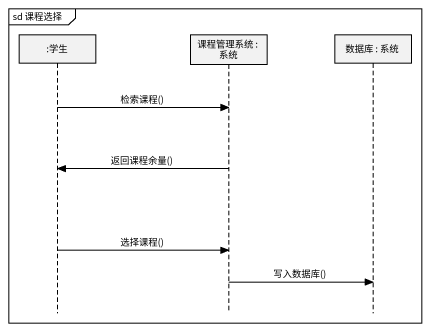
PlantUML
@startuml
mainframe sd 课程选择
hide footbox
participant ":学生" as 学生
participant "课程管理系统 : 系统" as 课程管理系统
participant "数据库 : 系统" as 数据库

学生 -> 课程管理系统 : 检索课程()
课程管理系统 -> 学生 : 返回课程余量()
学生 -> 课程管理系统 : 选择课程()
课程管理系统 -> 数据库 : 写入数据库()
@enduml
